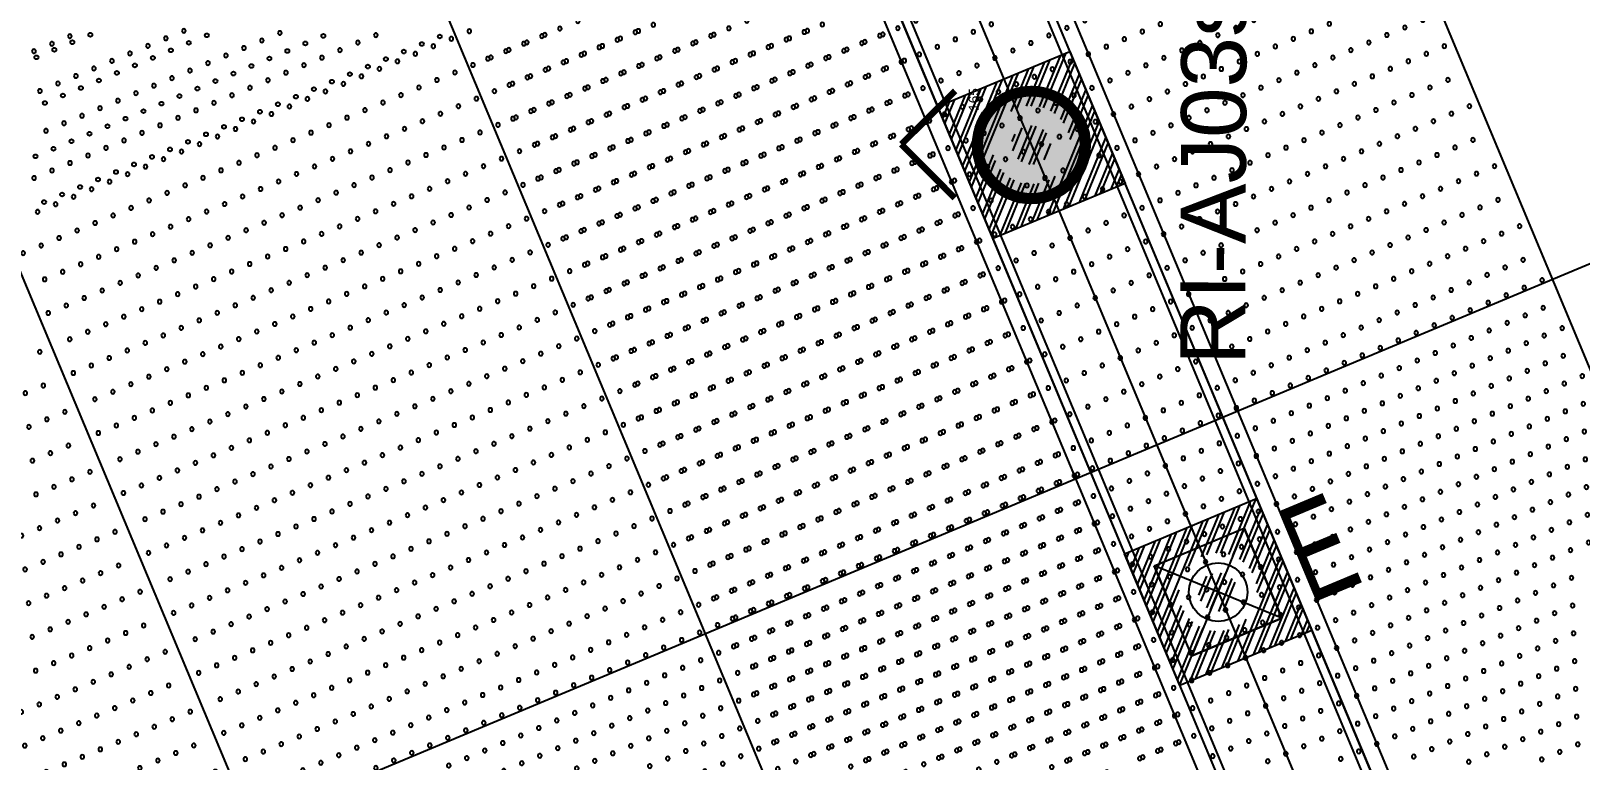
# Model space of a CAD drawing. Header units: millimetres. Extents: x 712803 to 922331, y -1382701 to -1225629.
# Drawn here: x 791282 to 793665, y -1322820 to -1321699 of the extents above; entities that cross this region are included whole.
import ezdxf
from ezdxf.enums import TextEntityAlignment as Align

# ---------------------------------------------------------------- set-up
doc = ezdxf.new("R2010")
doc.units = ezdxf.units.MM
doc.header["$LTSCALE"] = 10
doc.header["$MEASUREMENT"] = 0
doc.linetypes.add('CENTER', pattern=[50.8, 31.75, -6.35, 6.35, -6.35])
for name, color, linetype in [('I—平顶—分格线', 8, 'Continuous'), ('I—平顶—填充01(线状)', 8, 'Continuous'), ('I—平顶—暖通', 144, 'Continuous'), ('I—平顶—灯具', 62, 'Continuous'), ('I—平顶—造型', 122, 'Continuous'), ('I—装饰—尺寸标注', 232, 'Continuous')]:
    doc.layers.add(name, color=color, linetype=linetype)
doc.styles.add('ARIAL', font='arial.ttf')
doc.styles.get("Standard").update_dxf_attribs({"font": 'arial.ttf'})
doc.styles.add('平顶图图例(客房区A2）$0$XD2008', font='SIMYOU.TTF', dxfattribs={"width": 0.7})
doc.dimstyles.new('\\M+19557\\M+18F80', dxfattribs={"dimtxt": 2.5, "dimasz": 0.8, "dimexe": 0, "dimexo": 0, "dimgap": 1, "dimtad": 1, "dimdec": 0, "dimzin": 0, "dimdsep": 46, "dimtxsty": 'Standard', "dimblk": 'DOT', "dimcen": 1, "dimaunit": 1, "dimadec": 3, "dimazin": 0, "dimtfac": 1, "dimtdec": 0, "dimtmove": 2, "dimatfit": 3, "dimfxl": 0, "dimtolj": 1, "dimtzin": 0, "dimarcsym": 0})
doc.dimstyles.new('XD30', dxfattribs={"dimscale": 30, "dimtxt": 2.5, "dimasz": 1, "dimexe": 1, "dimexo": 1, "dimgap": 0.8, "dimtad": 1, "dimdec": 0, "dimrnd": 5, "dimdsep": 46, "dimtxsty": 'ARIAL', "dimblk1": 'ARCHTICK', "dimblk2": 'ARCHTICK', "dimsah": 1, "dimcen": -0.9, "dimdle": 1, "dimclrd": 256, "dimclre": 256, "dimclrt": 40, "dimaunit": 1, "dimadec": 0, "dimazin": 0, "dimtfac": 0.35, "dimtdec": 0, "dimtix": 1, "dimtmove": 2, "dimatfit": 3, "dimldrblk": 'ARCHTICK', "dimfxl": 0, "dimtvp": 0.8, "dimtolj": 1, "dimtzin": 0, "dimarcsym": 0})

# ---------------------------------------------------------------- blocks, each defined once
blk = doc.blocks.new('_ArchTick')
at = {"color": 0, "linetype": 'ByBlock', "const_width": 0.15}
blk.add_lwpolyline([(-0.5, -0.5), (0.5, 0.5)], dxfattribs=at)
blk = doc.blocks.new('*D1586')
at = {"layer": 'Defpoints', "color": 0, "ltscale": 50, "transparency": 16777216}
for p in [(712802.6, -1325596.1, 277.1), (794966.1, -1327810.6, 276.8), (794557.8, -1327981.3)]:
    blk.add_point(p, dxfattribs=at)
at = {"layer": 'I—装饰—尺寸标注', "lineweight": -2, "ltscale": 50, "transparency": 16777216}
for p, q in [((781534.8, -1296829.9), (794569.3, -1328009)), ((781408, -1296915.4), (781574.1, -1296846)), ((794673.4, -1327932.9), (794530.1, -1327992.9))]:
    blk.add_line(p, q, dxfattribs=at)
at = {"layer": 'I—装饰—尺寸标注', "lineweight": -2, "ltscale": 50, "transparency": 16777216, "xscale": 30, "yscale": 30, "zscale": 30}
for p, rotation in [((781546.4, -1296857.5), 112.6875065896419), ((794557.8, -1327981.3), 292.6875065896419)]:
    blk.add_blockref('_ArchTick', p, dxfattribs=dict(at, rotation=rotation))
at = {"layer": 'I—装饰—尺寸标注', "color": 40, "ltscale": 50, "transparency": 16777216, "insert": (788109.6, -1312395.4), "char_height": 75, "attachment_point": 5, "rotation": 292.6875, "style": 'ARIAL'}
blk.add_mtext('\\A1;33735', dxfattribs=at)
blk = doc.blocks.new('*U1700')
for p, q in [((269.01, 80.59), (3847.14, 80.59)), ((273.75, 75.85), (3842.4, 75.85)), ((273.75, 40.3), (3842.4, 40.3)), ((3847.14, 0), (269.01, 0)), ((3842.4, 4.74), (273.75, 4.74))]:
    blk.add_line(p, q)
blk = doc.blocks.new('应急照明灯')
at = {"ltscale": 250}
for p, q in [((-150, -150), (-150, 150)), ((-150, 150), (150, 150)), ((150, 150), (-150, -150)), ((150, -150), (-150, 150)), ((150, -150), (150, 150)), ((-150, -150), (150, -150))]:
    blk.add_line(p, q, dxfattribs=at)
blk.add_circle((0, 0), 90, dxfattribs=at)
at = {"style": '平顶图图例(客房区A2）$0$XD2008', "width": 0.7}
blk.add_text('E', height=300, dxfattribs=at).set_placement((338, -142.9), align=Align.CENTER)
blk = doc.blocks.new('*D175')
at = {"layer": 'Defpoints', "color": 0, "transparency": 16777216}
for p in [(82.5, 69.3), (82.5, 0), (-82.5, 0)]:
    blk.add_point(p, dxfattribs=at)
at = {"color": 0, "transparency": 16777216, "insert": (69.3, 88.9), "char_height": 15, "attachment_point": 5}
blk.add_mtext('\\A1;165', dxfattribs=at)
blk = doc.blocks.new('_Dot')
at = {"color": 0, "linetype": 'ByBlock', "lineweight": -2}
blk.add_line((-0.5, 0), (-1, 0), dxfattribs=at)
at = {"color": 0, "linetype": 'ByBlock', "const_width": 0.5}
blk.add_lwpolyline([(-0.25, 0, 1), (0.25, 0, 1)], format="xyb", close=True, dxfattribs=at)
blk = doc.blocks.new('4560')
at = {"layer": 'I—平顶—分格线', "color": 1}
for centre in [(-2480, -20), (-2400, -20), (-2320, -20), (-2240, -20), (-2160, -20), (-2080, -20), (-2520, -35), (-2480, -50), (-2440, -35), (-2400, -50), (-2360, -35), (-2320, -50), (-2280, -35), (-2240, -50), (-2200, -35), (-2160, -50), (-2120, -35), (-2080, -50), (-2520, -65), (-2440, -65), (-2360, -65), (-2280, -65), (-2200, -65), (-2120, -65), (-2520, -95), (-2480, -80), (-2440, -95), (-2400, -80), (-2360, -95), (-2320, -80), (-2280, -95), (-2240, -80), (-2200, -95), (-2160, -80), (-2120, -95), (-2080, -80), (-2480, -110), (-2400, -110), (-2320, -110), (-2240, -110), (-2160, -110), (-2080, -110), (-2480, -140), (-2440, -125), (-2400, -140), (-2360, -125), (-2320, -140), (-2280, -125), (-2240, -140), (-2200, -125), (-2160, -140), (-2120, -125), (-2080, -140), (-2520, -155), (-2440, -155), (-2360, -155), (-2280, -155), (-2200, -155), (-2120, -155), (-2600, -185), (-2560, -170), (-2520, -185), (-2480, -170), (-2440, -185), (-2400, -170), (-2360, -185), (-2320, -170), (-2280, -185), (-2240, -170), (-2200, -185), (-2160, -170), (-2120, -185), (-2080, -170), (-2680, -215), (-2640, -200), (-2600, -215), (-2560, -200), (-2520, -215), (-2480, -200), (-2440, -215), (-2400, -200), (-2360, -215), (-2320, -200), (-2280, -215), (-2240, -200), (-2200, -215), (-2160, -200), (-2120, -215), (-2080, -200), (-2720, -230), (-2640, -230), (-2560, -230), (-2480, -230), (-2400, -230), (-2320, -230), (-2240, -230), (-2160, -230), (-2080, -230), (-2760, -245), (-2720, -260), (-2680, -245), (-2640, -260), (-2600, -245), (-2560, -260), (-2520, -245), (-2480, -260), (-2440, -245), (-2400, -260), (-2360, -245), (-2320, -260), (-2280, -245), (-2240, -260), (-2200, -245), (-2160, -260), (-2120, -245), (-2080, -260), (-2760, -275), (-2680, -275), (-2600, -275), (-2520, -275), (-2440, -275), (-2360, -275), (-2280, -275), (-2200, -275), (-2120, -275), (-2760, -305), (-2720, -290), (-2680, -305), (-2640, -290), (-2600, -305), (-2560, -290), (-2520, -305), (-2480, -290), (-2440, -305), (-2400, -290), (-2360, -305), (-2320, -290), (-2280, -305), (-2240, -290), (-2200, -305), (-2160, -290), (-2120, -305), (-2080, -290), (-2720, -320), (-2680, -335), (-2640, -320), (-2600, -335), (-2560, -320), (-2520, -335), (-2480, -320), (-2440, -335), (-2400, -320), (-2360, -335), (-2320, -320), (-2280, -335), (-2240, -320), (-2200, -335), (-2160, -320), (-2120, -335), (-2080, -320), (-2720, -350), (-2640, -350), (-2560, -350), (-2480, -350), (-2400, -350), (-2320, -350), (-2240, -350), (-2160, -350), (-2080, -350), (-2720, -380), (-2680, -365), (-2640, -380), (-2600, -365), (-2560, -380), (-2520, -365), (-2480, -380), (-2440, -365), (-2400, -380), (-2360, -365), (-2320, -380), (-2280, -365), (-2240, -380), (-2200, -365), (-2160, -380), (-2120, -365), (-2080, -380), (-2680, -395), (-2600, -395), (-2520, -395), (-2440, -395), (-2360, -395), (-2280, -395), (-2200, -395), (-2120, -395), (-2720, -410), (-2680, -425), (-2640, -410), (-2600, -425), (-2560, -410), (-2520, -425), (-2480, -410), (-2440, -425), (-2400, -410), (-2360, -425), (-2320, -410), (-2280, -425), (-2240, -410), (-2200, -425), (-2160, -410), (-2120, -425), (-2080, -410), (-2680, -455), (-2640, -440), (-2600, -455), (-2560, -440), (-2520, -455), (-2480, -440), (-2440, -455), (-2400, -440), (-2360, -455), (-2320, -440), (-2280, -455), (-2240, -440), (-2200, -455), (-2160, -440), (-2120, -455), (-2080, -440), (-2640, -470), (-2560, -470), (-2480, -470), (-2400, -470), (-2320, -470), (-2240, -470), (-2160, -470), (-2080, -470), (-2680, -485), (-2640, -500), (-2600, -485), (-2560, -500), (-2520, -485), (-2480, -500), (-2440, -485), (-2400, -500), (-2360, -485), (-2320, -500), (-2280, -485), (-2240, -500), (-2200, -485), (-2160, -500), (-2120, -485), (-2080, -500), (-2600, -515), (-2520, -515), (-2440, -515), (-2360, -515), (-2280, -515), (-2200, -515), (-2120, -515), (-2640, -530), (-2600, -545), (-2560, -530), (-2520, -545), (-2480, -530), (-2440, -545), (-2400, -530), (-2360, -545), (-2320, -530), (-2280, -545), (-2240, -530), (-2200, -545), (-2160, -530), (-2120, -545), (-2080, -530), (-2640, -560), (-2560, -560), (-2480, -560), (-2400, -560), (-2320, -560), (-2240, -560), (-2160, -560), (-2080, -560), (-2640, -590), (-2600, -575), (-2560, -590), (-2520, -575), (-2480, -590), (-2440, -575), (-2400, -590), (-2360, -575), (-2320, -590), (-2280, -575), (-2240, -590), (-2200, -575), (-2160, -590), (-2120, -575), (-2080, -590), (-2600, -605), (-2560, -620), (-2520, -605), (-2480, -620), (-2440, -605), (-2400, -620), (-2360, -605), (-2320, -620), (-2280, -605), (-2240, -620), (-2200, -605), (-2160, -620), (-2120, -605), (-2080, -620), (-2600, -635), (-2520, -635), (-2440, -635), (-2360, -635), (-2280, -635), (-2200, -635), (-2120, -635), (-2600, -665), (-2560, -650), (-2520, -665), (-2480, -650), (-2440, -665), (-2400, -650), (-2360, -665), (-2320, -650), (-2280, -665), (-2240, -650), (-2200, -665), (-2160, -650), (-2120, -665), (-2080, -650), (-2560, -680), (-2480, -680), (-2400, -680), (-2320, -680), (-2240, -680), (-2160, -680), (-2080, -680), (-2600, -695), (-2560, -710), (-2520, -695), (-2480, -710), (-2440, -695), (-2400, -710), (-2360, -695), (-2320, -710), (-2280, -695), (-2240, -710), (-2200, -695), (-2160, -710), (-2120, -695), (-2080, -710), (-2560, -740), (-2520, -725), (-2480, -740), (-2440, -725), (-2400, -740), (-2360, -725), (-2320, -740), (-2280, -725), (-2240, -740), (-2200, -725), (-2160, -740), (-2120, -725), (-2080, -740), (-2520, -755), (-2440, -755), (-2360, -755), (-2280, -755), (-2200, -755), (-2120, -755), (-2560, -770), (-2520, -785), (-2480, -770), (-2440, -785), (-2400, -770), (-2360, -785), (-2320, -770), (-2280, -785), (-2240, -770), (-2200, -785), (-2160, -770), (-2120, -785), (-2080, -770), (-2480, -800), (-2400, -800), (-2320, -800), (-2240, -800), (-2160, -800), (-2080, -800), (-2520, -815), (-2480, -830), (-2440, -815), (-2400, -830), (-2360, -815), (-2320, -830), (-2280, -815), (-2240, -830), (-2200, -815), (-2160, -830), (-2120, -815), (-2080, -830), (-2520, -845), (-2480, -860), (-2440, -845), (-2400, -860), (-2360, -845), (-2320, -860), (-2280, -845), (-2240, -860), (-2200, -845), (-2160, -860), (-2120, -845), (-2080, -860), (-2520, -875), (-2440, -875), (-2360, -875), (-2280, -875), (-2200, -875), (-2120, -875), (-2480, -890), (-2440, -905), (-2400, -890), (-2360, -905), (-2320, -890), (-2280, -905), (-2240, -890), (-2200, -905), (-2160, -890), (-2120, -905), (-2080, -890), (-2480, -920), (-2400, -920), (-2320, -920), (-2240, -920), (-2160, -920), (-2080, -920), (-2480, -950), (-2440, -935), (-2400, -950), (-2360, -935), (-2320, -950), (-2280, -935), (-2240, -950), (-2200, -935), (-2160, -950), (-2120, -935), (-2080, -950), (-2480, -980), (-2440, -965), (-2400, -980), (-2360, -965), (-2320, -980), (-2280, -965), (-2240, -980), (-2200, -965), (-2160, -980), (-2120, -965), (-2080, -980), (-2440, -995), (-2360, -995), (-2280, -995), (-2200, -995), (-2120, -995), (-2440, -1025), (-2400, -1010), (-2360, -1025), (-2320, -1010), (-2280, -1025), (-2240, -1010), (-2200, -1025), (-2160, -1010), (-2120, -1025), (-2080, -1010), (-2400, -1040), (-2320, -1040), (-2240, -1040), (-2160, -1040), (-2080, -1040), (-2440, -1055), (-2400, -1070), (-2360, -1055), (-2320, -1070), (-2280, -1055), (-2240, -1070), (-2200, -1055), (-2160, -1070), (-2120, -1055), (-2080, -1070), (-2360, -1085), (-2280, -1085), (-2200, -1085), (-2120, -1085), (-2400, -1100), (-2360, -1115), (-2320, -1100), (-2280, -1115), (-2240, -1100), (-2200, -1115), (-2160, -1100), (-2120, -1115), (-2080, -1100), (-2400, -1130), (-2360, -1145), (-2320, -1130), (-2280, -1145), (-2240, -1130), (-2200, -1145), (-2160, -1130), (-2120, -1145), (-2080, -1130), (-2400, -1160), (-2320, -1160), (-2240, -1160), (-2160, -1160), (-2080, -1160), (-2360, -1175), (-2320, -1190), (-2280, -1175), (-2240, -1190), (-2200, -1175), (-2160, -1190), (-2120, -1175), (-2080, -1190), (-2360, -1205), (-2280, -1205), (-2200, -1205), (-2120, -1205), (-2360, -1235), (-2320, -1220), (-2280, -1235), (-2240, -1220), (-2200, -1235), (-2160, -1220), (-2120, -1235), (-2080, -1220), (-2360, -1265), (-2320, -1250), (-2280, -1265), (-2240, -1250), (-2200, -1265), (-2160, -1250), (-2120, -1265), (-2080, -1250), (-2320, -1280), (-2240, -1280), (-2160, -1280), (-2080, -1280), (-2320, -1310), (-2280, -1295), (-2240, -1310), (-2200, -1295), (-2160, -1310), (-2120, -1295), (-2080, -1310), (-2280, -1325), (-2200, -1325), (-2120, -1325), (-2320, -1340), (-2280, -1355), (-2240, -1340), (-2200, -1355), (-2160, -1340), (-2120, -1355), (-2080, -1340), (-2280, -1385), (-2240, -1370), (-2200, -1385), (-2160, -1370), (-2120, -1385), (-2080, -1370)]:
    blk.add_circle(centre, 3, dxfattribs=at)
at = {"layer": 'I—平顶—分格线', "color": 3}
for centre in [(-1990, -20), (-1890, -20), (-1790, -20), (-1690, -20), (-1590, -20), (-1490, -20), (-1390, -20), (-1290, -20), (-2040, -35), (-1990, -50), (-1940, -35), (-1890, -50), (-1840, -35), (-1790, -50), (-1740, -35), (-1690, -50), (-1640, -35), (-1590, -50), (-1540, -35), (-1490, -50), (-1440, -35), (-1390, -50), (-1340, -35), (-2040, -65), (-1940, -65), (-1840, -65), (-1740, -65), (-1640, -65), (-1540, -65), (-1440, -65), (-1340, -65), (-2040, -95), (-1990, -80), (-1940, -95), (-1890, -80), (-1840, -95), (-1790, -80), (-1740, -95), (-1690, -80), (-1640, -95), (-1590, -80), (-1540, -95), (-1490, -80), (-1440, -95), (-1390, -80), (-1340, -95), (-1990, -110), (-1890, -110), (-1790, -110), (-1690, -110), (-1590, -110), (-1490, -110), (-1390, -110), (-2040, -125), (-1990, -140), (-1940, -125), (-1890, -140), (-1840, -125), (-1790, -140), (-1740, -125), (-1690, -140), (-1640, -125), (-1590, -140), (-1540, -125), (-1490, -140), (-1440, -125), (-1390, -140), (-1340, -125), (-1290, -140), (-2040, -155), (-1940, -155), (-1840, -155), (-1740, -155), (-1640, -155), (-1540, -155), (-1440, -155), (-1340, -155), (-2040, -185), (-1990, -170), (-1940, -185), (-1890, -170), (-1840, -185), (-1790, -170), (-1740, -185), (-1690, -170), (-1640, -185), (-1590, -170), (-1540, -185), (-1490, -170), (-1440, -185), (-1390, -170), (-1340, -185), (-1290, -170), (-2040, -215), (-1990, -200), (-1940, -215), (-1890, -200), (-1840, -215), (-1790, -200), (-1740, -215), (-1690, -200), (-1640, -215), (-1590, -200), (-1540, -215), (-1490, -200), (-1440, -215), (-1390, -200), (-1340, -215), (-1290, -200), (-1990, -230), (-1890, -230), (-1790, -230), (-1690, -230), (-1590, -230), (-1490, -230), (-1390, -230), (-1290, -230), (-2040, -245), (-1990, -260), (-1940, -245), (-1890, -260), (-1840, -245), (-1790, -260), (-1740, -245), (-1690, -260), (-1640, -245), (-1590, -260), (-1540, -245), (-1490, -260), (-1440, -245), (-1390, -260), (-1340, -245), (-1290, -260), (-2040, -275), (-1940, -275), (-1840, -275), (-1740, -275), (-1640, -275), (-1540, -275), (-1440, -275), (-1340, -275), (-1240, -275), (-2040, -305), (-1990, -290), (-1940, -305), (-1890, -290), (-1840, -305), (-1790, -290), (-1740, -305), (-1690, -290), (-1640, -305), (-1590, -290), (-1540, -305), (-1490, -290), (-1440, -305), (-1390, -290), (-1340, -305), (-1290, -290), (-1240, -305), (-2040, -335), (-1990, -320), (-1940, -335), (-1890, -320), (-1840, -335), (-1790, -320), (-1740, -335), (-1690, -320), (-1640, -335), (-1590, -320), (-1540, -335), (-1490, -320), (-1440, -335), (-1390, -320), (-1340, -335), (-1290, -320), (-1240, -335), (-1990, -350), (-1890, -350), (-1790, -350), (-1690, -350), (-1590, -350), (-1490, -350), (-1390, -350), (-1290, -350), (-2040, -365), (-1990, -380), (-1940, -365), (-1890, -380), (-1840, -365), (-1790, -380), (-1740, -365), (-1690, -380), (-1640, -365), (-1590, -380), (-1540, -365), (-1490, -380), (-1440, -365), (-1390, -380), (-1340, -365), (-1290, -380), (-1240, -365), (-1190, -380), (-2040, -395), (-1940, -395), (-1840, -395), (-1740, -395), (-1640, -395), (-1540, -395), (-1440, -395), (-1340, -395), (-1240, -395), (-2040, -425), (-1990, -410), (-1940, -425), (-1890, -410), (-1840, -425), (-1790, -410), (-1740, -425), (-1690, -410), (-1640, -425), (-1590, -410), (-1540, -425), (-1490, -410), (-1440, -425), (-1390, -410), (-1340, -425), (-1290, -410), (-1240, -425), (-1190, -410), (-2040, -455), (-1990, -440), (-1940, -455), (-1890, -440), (-1840, -455), (-1790, -440), (-1740, -455), (-1690, -440), (-1640, -455), (-1590, -440), (-1540, -455), (-1490, -440), (-1440, -455), (-1390, -440), (-1340, -455), (-1290, -440), (-1240, -455), (-1190, -440), (-1990, -470), (-1890, -470), (-1790, -470), (-1690, -470), (-1590, -470), (-1490, -470), (-1390, -470), (-1290, -470), (-1190, -470), (-2040, -485), (-1990, -500), (-1940, -485), (-1890, -500), (-1840, -485), (-1790, -500), (-1740, -485), (-1690, -500), (-1640, -485), (-1590, -500), (-1540, -485), (-1490, -500), (-1440, -485), (-1390, -500), (-1340, -485), (-1290, -500), (-1240, -485), (-1190, -500), (-2040, -515), (-1940, -515), (-1840, -515), (-1740, -515), (-1640, -515), (-1540, -515), (-1440, -515), (-1340, -515), (-1240, -515), (-1140, -515), (-2040, -545), (-1990, -530), (-1940, -545), (-1890, -530), (-1840, -545), (-1790, -530), (-1740, -545), (-1690, -530), (-1640, -545), (-1590, -530), (-1540, -545), (-1490, -530), (-1440, -545), (-1390, -530), (-1340, -545), (-1290, -530), (-1240, -545), (-1190, -530), (-1140, -545), (-1990, -560), (-1890, -560), (-1790, -560), (-1690, -560), (-1590, -560), (-1490, -560), (-1390, -560), (-1290, -560), (-1190, -560), (-2040, -575), (-1990, -590), (-1940, -575), (-1890, -590), (-1840, -575), (-1790, -590), (-1740, -575), (-1690, -590), (-1640, -575), (-1590, -590), (-1540, -575), (-1490, -590), (-1440, -575), (-1390, -590), (-1340, -575), (-1290, -590), (-1240, -575), (-1190, -590), (-1140, -575), (-2040, -605), (-1990, -620), (-1940, -605), (-1890, -620), (-1840, -605), (-1790, -620), (-1740, -605), (-1690, -620), (-1640, -605), (-1590, -620), (-1540, -605), (-1490, -620), (-1440, -605), (-1390, -620), (-1340, -605), (-1290, -620), (-1240, -605), (-1190, -620), (-1140, -605), (-1090, -620), (-2040, -635), (-1940, -635), (-1840, -635), (-1740, -635), (-1640, -635), (-1540, -635), (-1440, -635), (-1340, -635), (-1240, -635), (-1140, -635), (-2040, -665), (-1990, -650), (-1940, -665), (-1890, -650), (-1840, -665), (-1790, -650), (-1740, -665), (-1690, -650), (-1640, -665), (-1590, -650), (-1540, -665), (-1490, -650), (-1440, -665), (-1390, -650), (-1340, -665), (-1290, -650), (-1240, -665), (-1190, -650), (-1140, -665), (-1090, -650), (-1990, -680), (-1890, -680), (-1790, -680), (-1690, -680), (-1590, -680), (-1490, -680), (-1390, -680), (-1290, -680), (-1190, -680), (-1090, -680), (-2040, -695), (-1990, -710), (-1940, -695), (-1890, -710), (-1840, -695), (-1790, -710), (-1740, -695), (-1690, -710), (-1640, -695), (-1590, -710), (-1540, -695), (-1490, -710), (-1440, -695), (-1390, -710), (-1340, -695), (-1290, -710), (-1240, -695), (-1190, -710), (-1140, -695), (-1090, -710), (-2040, -725), (-1990, -740), (-1940, -725), (-1890, -740), (-1840, -725), (-1790, -740), (-1740, -725), (-1690, -740), (-1640, -725), (-1590, -740), (-1540, -725), (-1490, -740), (-1440, -725), (-1390, -740), (-1340, -725), (-1290, -740), (-1240, -725), (-1190, -740), (-1140, -725), (-1090, -740), (-2040, -755), (-1940, -755), (-1840, -755), (-1740, -755), (-1640, -755), (-1540, -755), (-1440, -755), (-1340, -755), (-1240, -755), (-1140, -755), (-2040, -785), (-1990, -770), (-1940, -785), (-1890, -770), (-1840, -785), (-1790, -770), (-1740, -785), (-1690, -770), (-1640, -785), (-1590, -770), (-1540, -785), (-1490, -770), (-1440, -785), (-1390, -770), (-1340, -785), (-1290, -770), (-1240, -785), (-1190, -770), (-1140, -785), (-1090, -770), (-1990, -800), (-1890, -800), (-1790, -800), (-1690, -800), (-1590, -800), (-1490, -800), (-1390, -800), (-1290, -800), (-1190, -800), (-1090, -800), (-2040, -815), (-1990, -830), (-1940, -815), (-1890, -830), (-1840, -815), (-1790, -830), (-1740, -815), (-1690, -830), (-1640, -815), (-1590, -830), (-1540, -815), (-1490, -830), (-1440, -815), (-1390, -830), (-1340, -815), (-1290, -830), (-1240, -815), (-1190, -830), (-1140, -815), (-1090, -830), (-2040, -845), (-1990, -860), (-1940, -845), (-1890, -860), (-1840, -845), (-1790, -860), (-1740, -845), (-1690, -860), (-1640, -845), (-1590, -860), (-1540, -845), (-1490, -860), (-1440, -845), (-1390, -860), (-1340, -845), (-1290, -860), (-1240, -845), (-1190, -860), (-1140, -845), (-1090, -860), (-2040, -875), (-1940, -875), (-1840, -875), (-1740, -875), (-1640, -875), (-1540, -875), (-1440, -875), (-1340, -875), (-1240, -875), (-1140, -875), (-2040, -905), (-1990, -890), (-1940, -905), (-1890, -890), (-1840, -905), (-1790, -890), (-1740, -905), (-1690, -890), (-1640, -905), (-1590, -890), (-1540, -905), (-1490, -890), (-1440, -905), (-1390, -890), (-1340, -905), (-1290, -890), (-1240, -905), (-1190, -890), (-1140, -905), (-1090, -890), (-1990, -920), (-1890, -920), (-1790, -920), (-1690, -920), (-1590, -920), (-1490, -920), (-1390, -920), (-1290, -920), (-1190, -920), (-1090, -920), (-2040, -935), (-1990, -950), (-1940, -935), (-1890, -950), (-1840, -935), (-1790, -950), (-1740, -935), (-1690, -950), (-1640, -935), (-1590, -950), (-1540, -935), (-1490, -950), (-1440, -935), (-1390, -950), (-1340, -935), (-1290, -950), (-1240, -935), (-1190, -950), (-1140, -935), (-1090, -950), (-2040, -965), (-1990, -980), (-1940, -965), (-1890, -980), (-1840, -965), (-1790, -980), (-1740, -965), (-1690, -980), (-1640, -965), (-1590, -980), (-1540, -965), (-1490, -980), (-1440, -965), (-1390, -980), (-1340, -965), (-1290, -980), (-1240, -965), (-1190, -980), (-1140, -965), (-1090, -980), (-2040, -995), (-1940, -995), (-1840, -995), (-1740, -995), (-1640, -995), (-1540, -995), (-1440, -995), (-1340, -995), (-1240, -995), (-1140, -995), (-2040, -1025), (-1990, -1010), (-1940, -1025), (-1890, -1010), (-1840, -1025), (-1790, -1010), (-1740, -1025), (-1690, -1010), (-1640, -1025), (-1590, -1010), (-1540, -1025), (-1490, -1010), (-1440, -1025), (-1390, -1010), (-1340, -1025), (-1290, -1010), (-1240, -1025), (-1190, -1010), (-1140, -1025), (-1090, -1010), (-1990, -1040), (-1890, -1040), (-1790, -1040), (-1690, -1040), (-1590, -1040), (-1490, -1040), (-1390, -1040), (-1290, -1040), (-1190, -1040), (-1090, -1040), (-2040, -1055), (-1990, -1070), (-1940, -1055), (-1890, -1070), (-1840, -1055), (-1790, -1070), (-1740, -1055), (-1690, -1070), (-1640, -1055), (-1590, -1070), (-1540, -1055), (-1490, -1070), (-1440, -1055), (-1390, -1070), (-1340, -1055), (-1290, -1070), (-1240, -1055), (-1190, -1070), (-1140, -1055), (-1090, -1070), (-2040, -1085), (-1940, -1085), (-1840, -1085), (-1740, -1085), (-1640, -1085), (-1540, -1085), (-1440, -1085), (-1340, -1085), (-1240, -1085), (-1140, -1085), (-2040, -1115), (-1990, -1100), (-1940, -1115), (-1890, -1100), (-1840, -1115), (-1790, -1100), (-1740, -1115), (-1690, -1100), (-1640, -1115), (-1590, -1100), (-1540, -1115), (-1490, -1100), (-1440, -1115), (-1390, -1100), (-1340, -1115), (-1290, -1100), (-1240, -1115), (-1190, -1100), (-1140, -1115), (-1090, -1100), (-2040, -1145), (-1990, -1130), (-1940, -1145), (-1890, -1130), (-1840, -1145), (-1790, -1130), (-1740, -1145), (-1690, -1130), (-1640, -1145), (-1590, -1130), (-1540, -1145), (-1490, -1130), (-1440, -1145), (-1390, -1130), (-1340, -1145), (-1290, -1130), (-1240, -1145), (-1190, -1130), (-1140, -1145), (-1090, -1130), (-1990, -1160), (-1890, -1160), (-1790, -1160), (-1690, -1160), (-1590, -1160), (-1490, -1160), (-1390, -1160), (-1290, -1160), (-1190, -1160), (-1090, -1160), (-2040, -1175), (-1990, -1190), (-1940, -1175), (-1890, -1190), (-1840, -1175), (-1790, -1190), (-1740, -1175), (-1690, -1190), (-1640, -1175), (-1590, -1190), (-1540, -1175), (-1490, -1190), (-1440, -1175), (-1390, -1190), (-1340, -1175), (-1290, -1190), (-1240, -1175), (-1190, -1190), (-1140, -1175), (-1090, -1190), (-2040, -1205), (-1940, -1205), (-1840, -1205), (-1740, -1205), (-1640, -1205), (-1540, -1205), (-1440, -1205), (-1340, -1205), (-1240, -1205), (-1140, -1205), (-2040, -1235), (-1990, -1220), (-1940, -1235), (-1890, -1220), (-1840, -1235), (-1790, -1220), (-1740, -1235), (-1690, -1220), (-1640, -1235), (-1590, -1220), (-1540, -1235), (-1490, -1220), (-1440, -1235), (-1390, -1220), (-1340, -1235), (-1290, -1220), (-1240, -1235), (-1190, -1220), (-1140, -1235), (-1090, -1220), (-2040, -1265), (-1990, -1250), (-1940, -1265), (-1890, -1250), (-1840, -1265), (-1790, -1250), (-1740, -1265), (-1690, -1250), (-1640, -1265), (-1590, -1250), (-1540, -1265), (-1490, -1250), (-1440, -1265), (-1390, -1250), (-1340, -1265), (-1290, -1250), (-1240, -1265), (-1190, -1250), (-1140, -1265), (-1090, -1250), (-1990, -1280), (-1890, -1280), (-1790, -1280), (-1690, -1280), (-1590, -1280), (-1490, -1280), (-1390, -1280), (-1290, -1280), (-1190, -1280), (-1090, -1280), (-2040, -1295), (-1990, -1310), (-1940, -1295), (-1890, -1310), (-1840, -1295), (-1790, -1310), (-1740, -1295), (-1690, -1310), (-1640, -1295), (-1590, -1310), (-1540, -1295), (-1490, -1310), (-1440, -1295), (-1390, -1310), (-1340, -1295), (-1290, -1310), (-1240, -1295), (-1190, -1310), (-1140, -1295), (-1090, -1310), (-2040, -1325), (-1940, -1325), (-1840, -1325), (-1740, -1325), (-1640, -1325), (-1540, -1325), (-1440, -1325), (-1340, -1325), (-1240, -1325), (-1140, -1325), (-2040, -1355), (-1990, -1340), (-1940, -1355), (-1890, -1340), (-1840, -1355), (-1790, -1340), (-1740, -1355), (-1690, -1340), (-1640, -1355), (-1590, -1340), (-1540, -1355), (-1490, -1340), (-1440, -1355), (-1390, -1340), (-1340, -1355), (-1290, -1340), (-1240, -1355), (-1190, -1340), (-1140, -1355), (-1090, -1340), (-2040, -1385), (-1990, -1370), (-1940, -1385), (-1890, -1370), (-1840, -1385), (-1790, -1370), (-1740, -1385), (-1690, -1370), (-1640, -1385), (-1590, -1370), (-1540, -1385), (-1490, -1370), (-1440, -1385), (-1390, -1370), (-1340, -1385), (-1290, -1370), (-1240, -1385), (-1190, -1370), (-1140, -1385)]:
    blk.add_circle(centre, 3, dxfattribs=at)
at = {"layer": 'I—平顶—分格线'}
for centre in [(-1040, -755), (-1040, -785), (-1040, -815), (-1040, -845), (-1040, -875), (-1040, -905), (-980, -890), (-980, -920), (-1040, -935), (-980, -950), (-1040, -965), (-980, -980), (-1040, -995), (-1040, -1025), (-980, -1010), (-920, -1025), (-980, -1040), (-1040, -1055), (-980, -1070), (-920, -1055), (-1040, -1085), (-920, -1085), (-1040, -1115), (-980, -1100), (-920, -1115), (-1040, -1145), (-980, -1130), (-920, -1145), (-980, -1160), (-1040, -1175), (-980, -1190), (-920, -1175), (-860, -1190), (-1040, -1205), (-920, -1205), (-1040, -1235), (-980, -1220), (-920, -1235), (-860, -1220), (-1040, -1265), (-980, -1250), (-920, -1265), (-860, -1250), (-980, -1280), (-1040, -1295), (-1040, -1325)]:
    blk.add_circle(centre, 3, dxfattribs=at)
blk = doc.blocks.new('70')
at = {"layer": 'I—平顶—分格线', "color": 1}
for centre in [(150, -2760), (180, -2760), (210, -2760), (240, -2760), (135, -2830), (165, -2830), (195, -2830), (225, -2830), (255, -2830), (285, -2830), (315, -2830), (345, -2830), (375, -2830), (405, -2830), (90, -2900), (120, -2900), (150, -2900), (180, -2900), (210, -2900), (240, -2900), (270, -2900), (300, -2900), (330, -2900), (360, -2900), (390, -2900), (420, -2900), (450, -2900), (480, -2900), (510, -2900), (540, -2900), (570, -2900), (75, -2970), (105, -2970), (135, -2970), (165, -2970), (195, -2970), (225, -2970), (255, -2970), (285, -2970), (315, -2970), (345, -2970), (375, -2970), (405, -2970), (435, -2970), (465, -2970), (495, -2970), (525, -2970), (555, -2970), (585, -2970), (615, -2970), (645, -2970), (675, -2970), (705, -2970), (735, -2970)]:
    blk.add_circle(centre, 3, dxfattribs=at)
blk = doc.blocks.new('*U171')
h = blk.add_hatch(color=256)
edge = h.paths.add_edge_path()
edge.add_arc((0, 0), 82.5, -90, 90, ccw=False)
edge.add_arc((0, 0), 82.5, 90, 270, ccw=False)
at = {"const_width": 16.5}
blk.add_lwpolyline([(82.5, 0, 0.414214), (0, 82.5, 0.414214), (-82.5, 0, 0.414214), (0, -82.5, 0.414214)], format="xyb", close=True, dxfattribs=at)
dim = blk.add_linear_dim(base=(82.5, 69.3), p1=(-82.5, 0), p2=(82.5, 0), dimstyle='\\M+19557\\M+18F80', override={"dimtxt": 15, "dimgap": 5, "dimse1": 1, "dimse2": 1, "dimsd1": 1, "dimsd2": 1})
dim.commit()
dim.dimension.update_dxf_attribs({"geometry": '*D175', "text_midpoint": (69.3, 88.9), "dimtype": 160})
blk = doc.blocks.new('*U172')
at = {"const_width": 10}
for points in [[(0, 200), (-82.5, 117.5)], [(0, 200), (82.5, 117.5)]]:
    blk.add_lwpolyline(points, dxfattribs=at)
blk.add_blockref('*U171', (0, 0))
at = {"style": 'ARIAL'}
blk.add_text('RI-AJ03sw', height=100, dxfattribs=at).set_placement((0, -280.2), align=Align.MIDDLE_CENTER)
blk.add_text('RI-AJ03sw', height=100, dxfattribs=at).set_placement((0, -280.2), align=Align.MIDDLE_CENTER)

msp = doc.modelspace()

# ---------------------------------------------------------------- hatches: boundary and pattern name
at = {"layer": 'I—平顶—填充01(线状)', "extrusion": (0.000109945, 4.5974e-05, 1)}
h = msp.add_hatch(dxfattribs=at)
h.set_pattern_fill('ANSI32', color=256, scale=50, angle=0.0069)
h.set_pattern_definition([(67.696116, (793326.324, -1352281.872), (-17.3472, 7.115979), []), (67.696116, (793334.479, -1352278.462), (-17.3472, 7.115979), [])])
h.paths.add_polyline_path([(792676.9, -1321815.1), (792879.8, -1321730.2), (792964.7, -1321933.2), (792761.8, -1322018)])
edge = h.paths.add_edge_path(flags=16)
edge.add_arc((792820.7, -1321874.2), 60, 158.1485, 338.1485, ccw=False)
edge = h.paths.add_edge_path(flags=16)
edge.add_arc((792820.7, -1321874.2), 60, 338.1485, 518.1485)
edge = h.paths.add_edge_path(flags=16)
edge.add_arc((792820.7, -1321874.2), 30, 158.1485, 338.1485)
edge.add_arc((792820.7, -1321874.2), 30, 338.1485, 518.1485)
h = msp.add_hatch(dxfattribs=at)
h.set_pattern_fill('ANSI32', color=256, scale=50, angle=0.0069)
h.set_pattern_definition([(67.696116, (794214.978, -1362234.992), (-17.3472, 7.115979), []), (67.696116, (794223.133, -1362231.582), (-17.3472, 7.115979), [])])
h.paths.add_polyline_path([(793251.9, -1322620.9), (793048.9, -1322705.8), (792964.1, -1322502.8), (793167, -1322417.9)])
edge = h.paths.add_edge_path(flags=16)
edge.add_arc((793108.1, -1322561.8), 60, -21.8515, 158.1485, ccw=False)
edge = h.paths.add_edge_path(flags=16)
edge.add_arc((793108.1, -1322561.8), 60, 158.1485, 338.1485)
edge = h.paths.add_edge_path(flags=16)
edge.add_arc((793108.1, -1322561.8), 30, -21.8515, 158.1485)
edge.add_arc((793108.1, -1322561.8), 30, 158.1485, 338.1485)

# ---------------------------------------------------------------- linework, layer by layer
at = {"layer": 'I—平顶—分格线', "extrusion": (0.000109945, 4.5974e-05, 1)}
for points, elevation in [([(790785, -1314726.1), (794553.4, -1323737.3)], 26.2), ([(790582, -1314811), (794353.4, -1323829.1)], 26.2), ([(792348.5, -1324659.4), (788577.2, -1315641.2)], 26.2), ([(792312, -1321008.3), (789751.8, -1322078.7)], -9.7), ([(789000.2, -1324013.7), (794138.9, -1321864.8)], 26.2)]:
    msp.add_lwpolyline(points, dxfattribs=dict(at, elevation=elevation))
at = {"layer": 'I—平顶—造型', "extrusion": (0.000109945, 4.5974e-05, 1)}
for p, q in [((790097.7, -1315013.5, 103.4), (793866.1, -1324024.7, -0.2)), ((790071.7, -1315016.2, 103.5), (793843.1, -1324034.4, -0.2)), ((789871.7, -1315108, 103.4), (793640.1, -1324119.3, -0.2)), ((789848.6, -1315117.6, 103.4), (793617, -1324128.9, -0.2))]:
    msp.add_line(p, q, dxfattribs=at)
for points, elevation in [([(792676.9, -1321815.1), (792879.8, -1321730.2), (792964.7, -1321933.2), (792761.8, -1322018)], 26.1), ([(793251.9, -1322620.9), (793048.9, -1322705.8), (792964.1, -1322502.8), (793167, -1322417.9)], -77.3), ([(793009.8, -1322521.7), (793148.2, -1322463.8), (793206.1, -1322602.2), (793067.7, -1322660)], -77.3)]:
    msp.add_lwpolyline(points, close=True, dxfattribs=dict(at, elevation=elevation))
msp.add_circle((792820.7, -1321874.2, 26.1), 90, dxfattribs=at)

# ---------------------------------------------------------------- block references
at = {"layer": 'I—平顶—分格线', "extrusion": (0.000109945, 4.5974e-05, 1), "rotation": 22.69420997310895}
msp.add_blockref('70', (790086.6, -1319250.8, 26.2), dxfattribs=at)
at = {"layer": 'I—平顶—分格线', "extrusion": (-0.000109945, -4.5974e-05, -1), "zscale": -0.9999999999999996, "rotation": 67.30579002689106}
for p in [(-792822.4, -1320155.3, -26.2), (-792107.4, -1320454.3, -26.2), (-790815.8, -1320994.5, -26.2)]:
    msp.add_blockref('4560', p, dxfattribs=at)
at = {"layer": 'I—平顶—暖通', "extrusion": (0.000109945, 4.5974e-05, 1), "xscale": 2.729779411674137, "yscale": 2.729779411674137, "zscale": 2.729779411674137, "rotation": 292.6962276811273}
msp.add_blockref('*U1700', (789588.3, -1314430.5, -25.6), dxfattribs=at)
at = {"layer": 'I—平顶—灯具', "linetype": 'CENTER', "ltscale": 0.002, "extrusion": (0.000110111, 4.55752e-05, 1), "rotation": 89.78812306651145}
msp.add_blockref('*U172', (792820.6, -1321873.8, 26.8), dxfattribs=at)
at = {"layer": 'I—平顶—灯具', "linetype": 'CENTER', "ltscale": 0.002, "extrusion": (0.000109945, 4.5974e-05, 1), "xscale": 0.4999999999999995, "yscale": 0.4999999999999995, "zscale": 0.4999999999999995, "rotation": 22.69602048676464}
msp.add_blockref('应急照明灯', (793108, -1322561.9, -77.3), dxfattribs=at)

# ---------------------------------------------------------------- dimensions: what is measured, and where the dimension line sits
at = {"layer": 'I—装饰—尺寸标注', "color": 6, "ltscale": 50}
dim = msp.add_linear_dim(base=(794557.8, -1327981.3, -277.1), p1=(712802.6, -1325596.1), p2=(794966.1, -1327810.6, -0.3), angle=292.6875, dimstyle='XD30', dxfattribs=at)
dim.commit()
dim.dimension.update_dxf_attribs({"geometry": '*D1586', "text_midpoint": (788109.6, -1312395.4, -277.1)})

doc.saveas('drawing.dxf')
